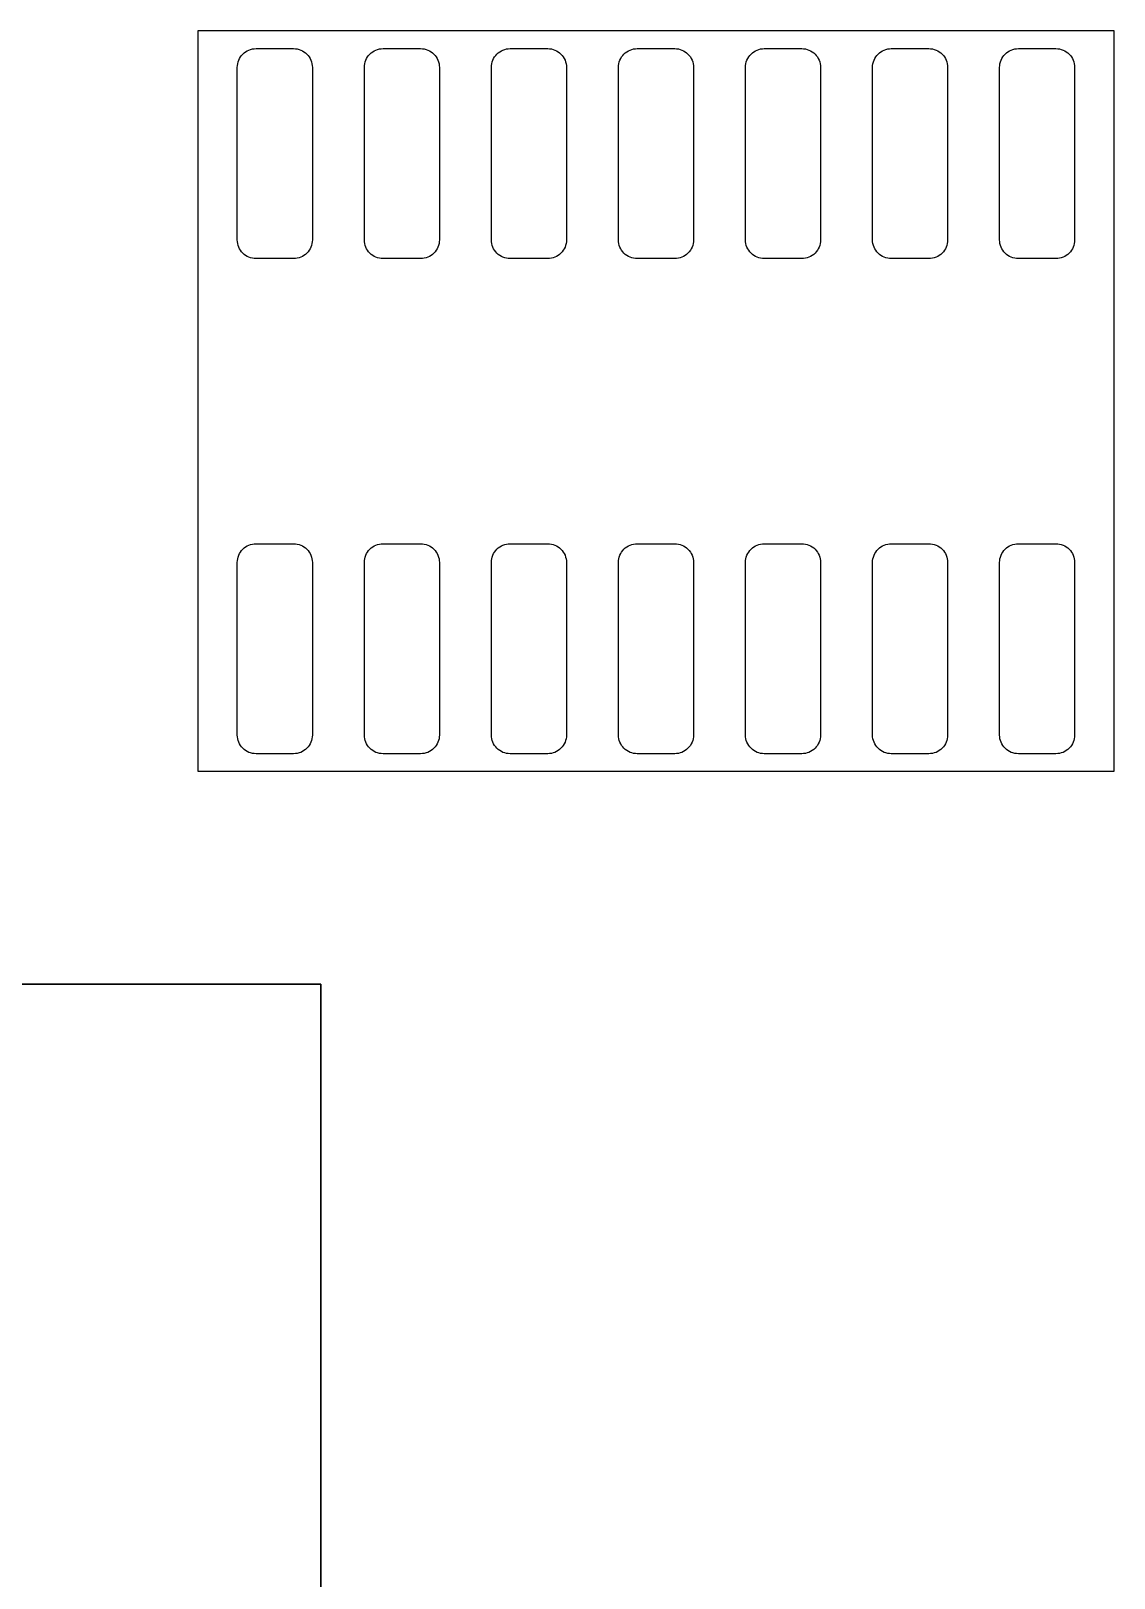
# Model space of a CAD drawing. Extents: x 0 to 143, y 0 to 190.
# Drawn here: x 71.18 to 82, y 33.13 to 48.6 of the extents above; entities that cross this region are included whole.
import ezdxf

# ---------------------------------------------------------------- set-up
doc = ezdxf.new("R2010")
doc.units = 0

msp = doc.modelspace()

# ---------------------------------------------------------------- linework, layer by layer
at = {"layer": 'Layer 1', "color": 7}
for points in [[(72.84466, 48.6025), (72.84466, 41.20348)], [(82.0039, 48.6025), (72.84466, 48.6025)], [(82.0039, 41.20348), (82.0039, 48.6025)], [(72.84466, 41.20348), (82.0039, 41.20348)], [(53.0733, 39.07242), (74.07402, 39.07242)], [(74.07402, 39.07242), (53.0733, 39.07242)], [(74.07402, 39.07242), (74.07402, 17.57132)], [(74.07402, 39.07242), (74.07402, 9.98688)], [(74.07402, 17.57132), (74.07402, 39.07242)]]:
    msp.add_lwpolyline(points, dxfattribs=at)
at = {"layer": 'Layer 1', "color": 16}
for points in [[(73.820782, 48.425208), (73.83907, 48.422414), (73.85685, 48.417842), (73.874376, 48.411746), (73.890886, 48.403872), (73.906634, 48.394474), (73.921366, 48.383552), (73.935082, 48.371106), (73.947528, 48.35739), (73.95845, 48.342658), (73.967848, 48.32691), (73.975722, 48.310146), (73.981818, 48.292874), (73.98639, 48.275094), (73.989184, 48.256806), (73.989946, 48.238518), (73.989946, 46.513604), (73.989184, 46.495062), (73.98639, 46.477028), (73.981818, 46.458994), (73.975722, 46.441722), (73.967848, 46.425212), (73.95845, 46.40921), (73.947528, 46.394478), (73.935082, 46.381016), (73.921366, 46.36857), (73.906634, 46.357648), (73.890886, 46.34825), (73.874376, 46.340376), (73.85685, 46.334026), (73.83907, 46.329708), (73.820782, 46.326914), (73.802494, 46.325898), (73.42759, 46.325898), (73.409048, 46.326914), (73.391014, 46.329708), (73.37298, 46.334026), (73.355708, 46.340376), (73.339198, 46.34825), (73.32345, 46.357648), (73.308464, 46.36857), (73.295002, 46.381016), (73.282556, 46.394478), (73.271634, 46.40921), (73.262236, 46.425212), (73.254362, 46.441722), (73.248012, 46.458994), (73.243694, 46.477028), (73.2409, 46.495062), (73.239884, 46.513604), (73.239884, 48.238518), (73.2409, 48.256806), (73.243694, 48.275094), (73.248012, 48.292874), (73.254362, 48.310146), (73.262236, 48.32691), (73.271634, 48.342658), (73.282556, 48.35739), (73.295002, 48.371106), (73.308464, 48.383552), (73.32345, 48.394474), (73.339198, 48.403872), (73.355708, 48.411746), (73.37298, 48.417842), (73.391014, 48.422414), (73.409048, 48.425208), (73.42759, 48.42597), (73.802494, 48.42597), (73.820782, 48.425208)], [(75.090782, 48.425208), (75.10907, 48.422414), (75.12685, 48.417842), (75.144376, 48.411746), (75.160886, 48.403872), (75.176634, 48.394474), (75.191366, 48.383552), (75.205082, 48.371106), (75.217528, 48.35739), (75.22845, 48.342658), (75.237848, 48.32691), (75.245722, 48.310146), (75.251818, 48.292874), (75.25639, 48.275094), (75.259184, 48.256806), (75.259946, 48.238518), (75.259946, 46.513604), (75.259184, 46.495062), (75.25639, 46.477028), (75.251818, 46.458994), (75.245722, 46.441722), (75.237848, 46.425212), (75.22845, 46.40921), (75.217528, 46.394478), (75.205082, 46.381016), (75.191366, 46.36857), (75.176634, 46.357648), (75.160886, 46.34825), (75.144376, 46.340376), (75.12685, 46.334026), (75.10907, 46.329708), (75.090782, 46.326914), (75.072494, 46.325898), (74.69759, 46.325898), (74.679048, 46.326914), (74.661014, 46.329708), (74.64298, 46.334026), (74.625708, 46.340376), (74.609198, 46.34825), (74.59345, 46.357648), (74.578464, 46.36857), (74.565002, 46.381016), (74.552556, 46.394478), (74.541634, 46.40921), (74.532236, 46.425212), (74.524362, 46.441722), (74.518012, 46.458994), (74.513694, 46.477028), (74.5109, 46.495062), (74.509884, 46.513604), (74.509884, 48.238518), (74.5109, 48.256806), (74.513694, 48.275094), (74.518012, 48.292874), (74.524362, 48.310146), (74.532236, 48.32691), (74.541634, 48.342658), (74.552556, 48.35739), (74.565002, 48.371106), (74.578464, 48.383552), (74.59345, 48.394474), (74.609198, 48.403872), (74.625708, 48.411746), (74.64298, 48.417842), (74.661014, 48.422414), (74.679048, 48.425208), (74.69759, 48.42597), (75.072494, 48.42597), (75.090782, 48.425208)], [(76.360782, 48.425208), (76.37907, 48.422414), (76.39685, 48.417842), (76.414376, 48.411746), (76.430886, 48.403872), (76.446634, 48.394474), (76.461366, 48.383552), (76.475082, 48.371106), (76.487528, 48.35739), (76.49845, 48.342658), (76.507848, 48.32691), (76.515722, 48.310146), (76.521818, 48.292874), (76.52639, 48.275094), (76.529184, 48.256806), (76.529946, 48.238518), (76.529946, 46.513604), (76.529184, 46.495062), (76.52639, 46.477028), (76.521818, 46.458994), (76.515722, 46.441722), (76.507848, 46.425212), (76.49845, 46.40921), (76.487528, 46.394478), (76.475082, 46.381016), (76.461366, 46.36857), (76.446634, 46.357648), (76.430886, 46.34825), (76.414376, 46.340376), (76.39685, 46.334026), (76.37907, 46.329708), (76.360782, 46.326914), (76.342494, 46.325898), (75.96759, 46.325898), (75.949048, 46.326914), (75.931014, 46.329708), (75.91298, 46.334026), (75.895708, 46.340376), (75.879198, 46.34825), (75.86345, 46.357648), (75.848464, 46.36857), (75.835002, 46.381016), (75.822556, 46.394478), (75.811634, 46.40921), (75.802236, 46.425212), (75.794362, 46.441722), (75.788012, 46.458994), (75.783694, 46.477028), (75.7809, 46.495062), (75.779884, 46.513604), (75.779884, 48.238518), (75.7809, 48.256806), (75.783694, 48.275094), (75.788012, 48.292874), (75.794362, 48.310146), (75.802236, 48.32691), (75.811634, 48.342658), (75.822556, 48.35739), (75.835002, 48.371106), (75.848464, 48.383552), (75.86345, 48.394474), (75.879198, 48.403872), (75.895708, 48.411746), (75.91298, 48.417842), (75.931014, 48.422414), (75.949048, 48.425208), (75.96759, 48.42597), (76.342494, 48.42597), (76.360782, 48.425208)], [(77.630782, 48.425208), (77.64907, 48.422414), (77.66685, 48.417842), (77.684376, 48.411746), (77.700886, 48.403872), (77.716634, 48.394474), (77.731366, 48.383552), (77.745082, 48.371106), (77.757528, 48.35739), (77.76845, 48.342658), (77.777848, 48.32691), (77.785722, 48.310146), (77.791818, 48.292874), (77.79639, 48.275094), (77.799184, 48.256806), (77.799946, 48.238518), (77.799946, 46.513604), (77.799184, 46.495062), (77.79639, 46.477028), (77.791818, 46.458994), (77.785722, 46.441722), (77.777848, 46.425212), (77.76845, 46.40921), (77.757528, 46.394478), (77.745082, 46.381016), (77.731366, 46.36857), (77.716634, 46.357648), (77.700886, 46.34825), (77.684376, 46.340376), (77.66685, 46.334026), (77.64907, 46.329708), (77.630782, 46.326914), (77.612494, 46.325898), (77.23759, 46.325898), (77.219048, 46.326914), (77.201014, 46.329708), (77.18298, 46.334026), (77.165708, 46.340376), (77.149198, 46.34825), (77.13345, 46.357648), (77.118464, 46.36857), (77.105002, 46.381016), (77.092556, 46.394478), (77.081634, 46.40921), (77.072236, 46.425212), (77.064362, 46.441722), (77.058012, 46.458994), (77.053694, 46.477028), (77.0509, 46.495062), (77.049884, 46.513604), (77.049884, 48.238518), (77.0509, 48.256806), (77.053694, 48.275094), (77.058012, 48.292874), (77.064362, 48.310146), (77.072236, 48.32691), (77.081634, 48.342658), (77.092556, 48.35739), (77.105002, 48.371106), (77.118464, 48.383552), (77.13345, 48.394474), (77.149198, 48.403872), (77.165708, 48.411746), (77.18298, 48.417842), (77.201014, 48.422414), (77.219048, 48.425208), (77.23759, 48.42597), (77.612494, 48.42597), (77.630782, 48.425208)], [(78.900782, 48.425208), (78.91907, 48.422414), (78.93685, 48.417842), (78.954376, 48.411746), (78.970886, 48.403872), (78.986634, 48.394474), (79.001366, 48.383552), (79.015082, 48.371106), (79.027528, 48.35739), (79.03845, 48.342658), (79.047848, 48.32691), (79.055722, 48.310146), (79.061818, 48.292874), (79.06639, 48.275094), (79.069184, 48.256806), (79.069946, 48.238518), (79.069946, 46.513604), (79.069184, 46.495062), (79.06639, 46.477028), (79.061818, 46.458994), (79.055722, 46.441722), (79.047848, 46.425212), (79.03845, 46.40921), (79.027528, 46.394478), (79.015082, 46.381016), (79.001366, 46.36857), (78.986634, 46.357648), (78.970886, 46.34825), (78.954376, 46.340376), (78.93685, 46.334026), (78.91907, 46.329708), (78.900782, 46.326914), (78.882494, 46.325898), (78.50759, 46.325898), (78.489048, 46.326914), (78.471014, 46.329708), (78.45298, 46.334026), (78.435708, 46.340376), (78.419198, 46.34825), (78.40345, 46.357648), (78.388464, 46.36857), (78.375002, 46.381016), (78.362556, 46.394478), (78.351634, 46.40921), (78.342236, 46.425212), (78.334362, 46.441722), (78.328012, 46.458994), (78.323694, 46.477028), (78.3209, 46.495062), (78.319884, 46.513604), (78.319884, 48.238518), (78.3209, 48.256806), (78.323694, 48.275094), (78.328012, 48.292874), (78.334362, 48.310146), (78.342236, 48.32691), (78.351634, 48.342658), (78.362556, 48.35739), (78.375002, 48.371106), (78.388464, 48.383552), (78.40345, 48.394474), (78.419198, 48.403872), (78.435708, 48.411746), (78.45298, 48.417842), (78.471014, 48.422414), (78.489048, 48.425208), (78.50759, 48.42597), (78.882494, 48.42597), (78.900782, 48.425208)], [(80.170782, 48.425208), (80.18907, 48.422414), (80.20685, 48.417842), (80.224376, 48.411746), (80.240886, 48.403872), (80.256634, 48.394474), (80.271366, 48.383552), (80.285082, 48.371106), (80.297528, 48.35739), (80.30845, 48.342658), (80.317848, 48.32691), (80.325722, 48.310146), (80.331818, 48.292874), (80.33639, 48.275094), (80.339184, 48.256806), (80.339946, 48.238518), (80.339946, 46.513604), (80.339184, 46.495062), (80.33639, 46.477028), (80.331818, 46.458994), (80.325722, 46.441722), (80.317848, 46.425212), (80.30845, 46.40921), (80.297528, 46.394478), (80.285082, 46.381016), (80.271366, 46.36857), (80.256634, 46.357648), (80.240886, 46.34825), (80.224376, 46.340376), (80.20685, 46.334026), (80.18907, 46.329708), (80.170782, 46.326914), (80.152494, 46.325898), (79.77759, 46.325898), (79.759048, 46.326914), (79.741014, 46.329708), (79.72298, 46.334026), (79.705708, 46.340376), (79.689198, 46.34825), (79.67345, 46.357648), (79.658464, 46.36857), (79.645002, 46.381016), (79.632556, 46.394478), (79.621634, 46.40921), (79.612236, 46.425212), (79.604362, 46.441722), (79.598012, 46.458994), (79.593694, 46.477028), (79.5909, 46.495062), (79.589884, 46.513604), (79.589884, 48.238518), (79.5909, 48.256806), (79.593694, 48.275094), (79.598012, 48.292874), (79.604362, 48.310146), (79.612236, 48.32691), (79.621634, 48.342658), (79.632556, 48.35739), (79.645002, 48.371106), (79.658464, 48.383552), (79.67345, 48.394474), (79.689198, 48.403872), (79.705708, 48.411746), (79.72298, 48.417842), (79.741014, 48.422414), (79.759048, 48.425208), (79.77759, 48.42597), (80.152494, 48.42597), (80.170782, 48.425208)], [(81.440782, 48.425208), (81.45907, 48.422414), (81.47685, 48.417842), (81.494376, 48.411746), (81.510886, 48.403872), (81.526634, 48.394474), (81.541366, 48.383552), (81.555082, 48.371106), (81.567528, 48.35739), (81.57845, 48.342658), (81.587848, 48.32691), (81.595722, 48.310146), (81.601818, 48.292874), (81.60639, 48.275094), (81.609184, 48.256806), (81.609946, 48.238518), (81.609946, 46.513604), (81.609184, 46.495062), (81.60639, 46.477028), (81.601818, 46.458994), (81.595722, 46.441722), (81.587848, 46.425212), (81.57845, 46.40921), (81.567528, 46.394478), (81.555082, 46.381016), (81.541366, 46.36857), (81.526634, 46.357648), (81.510886, 46.34825), (81.494376, 46.340376), (81.47685, 46.334026), (81.45907, 46.329708), (81.440782, 46.326914), (81.422494, 46.325898), (81.04759, 46.325898), (81.029048, 46.326914), (81.011014, 46.329708), (80.99298, 46.334026), (80.975708, 46.340376), (80.959198, 46.34825), (80.94345, 46.357648), (80.928464, 46.36857), (80.915002, 46.381016), (80.902556, 46.394478), (80.891634, 46.40921), (80.882236, 46.425212), (80.874362, 46.441722), (80.868012, 46.458994), (80.863694, 46.477028), (80.8609, 46.495062), (80.859884, 46.513604), (80.859884, 48.238518), (80.8609, 48.256806), (80.863694, 48.275094), (80.868012, 48.292874), (80.874362, 48.310146), (80.882236, 48.32691), (80.891634, 48.342658), (80.902556, 48.35739), (80.915002, 48.371106), (80.928464, 48.383552), (80.94345, 48.394474), (80.959198, 48.403872), (80.975708, 48.411746), (80.99298, 48.417842), (81.011014, 48.422414), (81.029048, 48.425208), (81.04759, 48.42597), (81.422494, 48.42597), (81.440782, 48.425208)], [(73.820782, 43.475002), (73.83907, 43.472462), (73.85685, 43.46789), (73.874376, 43.461794), (73.890886, 43.45392), (73.906634, 43.444522), (73.921366, 43.433346), (73.935082, 43.421154), (73.947528, 43.407438), (73.95845, 43.392706), (73.967848, 43.376958), (73.975722, 43.360194), (73.981818, 43.342922), (73.98639, 43.325142), (73.989184, 43.306854), (73.989946, 43.288566), (73.989946, 41.563398), (73.989184, 41.54511), (73.98639, 41.526822), (73.981818, 41.509042), (73.975722, 41.49177), (73.967848, 41.475006), (73.95845, 41.459258), (73.947528, 41.444526), (73.935082, 41.43081), (73.921366, 41.418618), (73.906634, 41.407696), (73.890886, 41.398044), (73.874376, 41.39017), (73.85685, 41.384074), (73.83907, 41.379502), (73.820782, 41.376962), (73.802494, 41.375946), (73.42759, 41.375946), (73.409048, 41.376962), (73.391014, 41.379502), (73.37298, 41.384074), (73.355708, 41.39017), (73.339198, 41.398044), (73.32345, 41.407696), (73.308464, 41.418618), (73.295002, 41.43081), (73.282556, 41.444526), (73.271634, 41.459258), (73.262236, 41.475006), (73.254362, 41.49177), (73.248012, 41.509042), (73.243694, 41.526822), (73.2409, 41.54511), (73.239884, 41.563398), (73.239884, 43.288566), (73.2409, 43.306854), (73.243694, 43.325142), (73.248012, 43.342922), (73.254362, 43.360194), (73.262236, 43.376958), (73.271634, 43.392706), (73.282556, 43.407438), (73.295002, 43.421154), (73.308464, 43.433346), (73.32345, 43.444522), (73.339198, 43.45392), (73.355708, 43.461794), (73.37298, 43.46789), (73.391014, 43.472462), (73.409048, 43.475002), (73.42759, 43.476018), (73.802494, 43.476018), (73.820782, 43.475002)], [(75.090782, 43.475002), (75.10907, 43.472462), (75.12685, 43.46789), (75.144376, 43.461794), (75.160886, 43.45392), (75.176634, 43.444522), (75.191366, 43.433346), (75.205082, 43.421154), (75.217528, 43.407438), (75.22845, 43.392706), (75.237848, 43.376958), (75.245722, 43.360194), (75.251818, 43.342922), (75.25639, 43.325142), (75.259184, 43.306854), (75.259946, 43.288566), (75.259946, 41.563398), (75.259184, 41.54511), (75.25639, 41.526822), (75.251818, 41.509042), (75.245722, 41.49177), (75.237848, 41.475006), (75.22845, 41.459258), (75.217528, 41.444526), (75.205082, 41.43081), (75.191366, 41.418618), (75.176634, 41.407696), (75.160886, 41.398044), (75.144376, 41.39017), (75.12685, 41.384074), (75.10907, 41.379502), (75.090782, 41.376962), (75.072494, 41.375946), (74.69759, 41.375946), (74.679048, 41.376962), (74.661014, 41.379502), (74.64298, 41.384074), (74.625708, 41.39017), (74.609198, 41.398044), (74.59345, 41.407696), (74.578464, 41.418618), (74.565002, 41.43081), (74.552556, 41.444526), (74.541634, 41.459258), (74.532236, 41.475006), (74.524362, 41.49177), (74.518012, 41.509042), (74.513694, 41.526822), (74.5109, 41.54511), (74.509884, 41.563398), (74.509884, 43.288566), (74.5109, 43.306854), (74.513694, 43.325142), (74.518012, 43.342922), (74.524362, 43.360194), (74.532236, 43.376958), (74.541634, 43.392706), (74.552556, 43.407438), (74.565002, 43.421154), (74.578464, 43.433346), (74.59345, 43.444522), (74.609198, 43.45392), (74.625708, 43.461794), (74.64298, 43.46789), (74.661014, 43.472462), (74.679048, 43.475002), (74.69759, 43.476018), (75.072494, 43.476018), (75.090782, 43.475002)], [(76.360782, 43.475002), (76.37907, 43.472462), (76.39685, 43.46789), (76.414376, 43.461794), (76.430886, 43.45392), (76.446634, 43.444522), (76.461366, 43.433346), (76.475082, 43.421154), (76.487528, 43.407438), (76.49845, 43.392706), (76.507848, 43.376958), (76.515722, 43.360194), (76.521818, 43.342922), (76.52639, 43.325142), (76.529184, 43.306854), (76.529946, 43.288566), (76.529946, 41.563398), (76.529184, 41.54511), (76.52639, 41.526822), (76.521818, 41.509042), (76.515722, 41.49177), (76.507848, 41.475006), (76.49845, 41.459258), (76.487528, 41.444526), (76.475082, 41.43081), (76.461366, 41.418618), (76.446634, 41.407696), (76.430886, 41.398044), (76.414376, 41.39017), (76.39685, 41.384074), (76.37907, 41.379502), (76.360782, 41.376962), (76.342494, 41.375946), (75.96759, 41.375946), (75.949048, 41.376962), (75.931014, 41.379502), (75.91298, 41.384074), (75.895708, 41.39017), (75.879198, 41.398044), (75.86345, 41.407696), (75.848464, 41.418618), (75.835002, 41.43081), (75.822556, 41.444526), (75.811634, 41.459258), (75.802236, 41.475006), (75.794362, 41.49177), (75.788012, 41.509042), (75.783694, 41.526822), (75.7809, 41.54511), (75.779884, 41.563398), (75.779884, 43.288566), (75.7809, 43.306854), (75.783694, 43.325142), (75.788012, 43.342922), (75.794362, 43.360194), (75.802236, 43.376958), (75.811634, 43.392706), (75.822556, 43.407438), (75.835002, 43.421154), (75.848464, 43.433346), (75.86345, 43.444522), (75.879198, 43.45392), (75.895708, 43.461794), (75.91298, 43.46789), (75.931014, 43.472462), (75.949048, 43.475002), (75.96759, 43.476018), (76.342494, 43.476018), (76.360782, 43.475002)], [(77.630782, 43.475002), (77.64907, 43.472462), (77.66685, 43.46789), (77.684376, 43.461794), (77.700886, 43.45392), (77.716634, 43.444522), (77.731366, 43.433346), (77.745082, 43.421154), (77.757528, 43.407438), (77.76845, 43.392706), (77.777848, 43.376958), (77.785722, 43.360194), (77.791818, 43.342922), (77.79639, 43.325142), (77.799184, 43.306854), (77.799946, 43.288566), (77.799946, 41.563398), (77.799184, 41.54511), (77.79639, 41.526822), (77.791818, 41.509042), (77.785722, 41.49177), (77.777848, 41.475006), (77.76845, 41.459258), (77.757528, 41.444526), (77.745082, 41.43081), (77.731366, 41.418618), (77.716634, 41.407696), (77.700886, 41.398044), (77.684376, 41.39017), (77.66685, 41.384074), (77.64907, 41.379502), (77.630782, 41.376962), (77.612494, 41.375946), (77.23759, 41.375946), (77.219048, 41.376962), (77.201014, 41.379502), (77.18298, 41.384074), (77.165708, 41.39017), (77.149198, 41.398044), (77.13345, 41.407696), (77.118464, 41.418618), (77.105002, 41.43081), (77.092556, 41.444526), (77.081634, 41.459258), (77.072236, 41.475006), (77.064362, 41.49177), (77.058012, 41.509042), (77.053694, 41.526822), (77.0509, 41.54511), (77.049884, 41.563398), (77.049884, 43.288566), (77.0509, 43.306854), (77.053694, 43.325142), (77.058012, 43.342922), (77.064362, 43.360194), (77.072236, 43.376958), (77.081634, 43.392706), (77.092556, 43.407438), (77.105002, 43.421154), (77.118464, 43.433346), (77.13345, 43.444522), (77.149198, 43.45392), (77.165708, 43.461794), (77.18298, 43.46789), (77.201014, 43.472462), (77.219048, 43.475002), (77.23759, 43.476018), (77.612494, 43.476018), (77.630782, 43.475002)], [(78.900782, 43.475002), (78.91907, 43.472462), (78.93685, 43.46789), (78.954376, 43.461794), (78.970886, 43.45392), (78.986634, 43.444522), (79.001366, 43.433346), (79.015082, 43.421154), (79.027528, 43.407438), (79.03845, 43.392706), (79.047848, 43.376958), (79.055722, 43.360194), (79.061818, 43.342922), (79.06639, 43.325142), (79.069184, 43.306854), (79.069946, 43.288566), (79.069946, 41.563398), (79.069184, 41.54511), (79.06639, 41.526822), (79.061818, 41.509042), (79.055722, 41.49177), (79.047848, 41.475006), (79.03845, 41.459258), (79.027528, 41.444526), (79.015082, 41.43081), (79.001366, 41.418618), (78.986634, 41.407696), (78.970886, 41.398044), (78.954376, 41.39017), (78.93685, 41.384074), (78.91907, 41.379502), (78.900782, 41.376962), (78.882494, 41.375946), (78.50759, 41.375946), (78.489048, 41.376962), (78.471014, 41.379502), (78.45298, 41.384074), (78.435708, 41.39017), (78.419198, 41.398044), (78.40345, 41.407696), (78.388464, 41.418618), (78.375002, 41.43081), (78.362556, 41.444526), (78.351634, 41.459258), (78.342236, 41.475006), (78.334362, 41.49177), (78.328012, 41.509042), (78.323694, 41.526822), (78.3209, 41.54511), (78.319884, 41.563398), (78.319884, 43.288566), (78.3209, 43.306854), (78.323694, 43.325142), (78.328012, 43.342922), (78.334362, 43.360194), (78.342236, 43.376958), (78.351634, 43.392706), (78.362556, 43.407438), (78.375002, 43.421154), (78.388464, 43.433346), (78.40345, 43.444522), (78.419198, 43.45392), (78.435708, 43.461794), (78.45298, 43.46789), (78.471014, 43.472462), (78.489048, 43.475002), (78.50759, 43.476018), (78.882494, 43.476018), (78.900782, 43.475002)], [(80.170782, 43.475002), (80.18907, 43.472462), (80.20685, 43.46789), (80.224376, 43.461794), (80.240886, 43.45392), (80.256634, 43.444522), (80.271366, 43.433346), (80.285082, 43.421154), (80.297528, 43.407438), (80.30845, 43.392706), (80.317848, 43.376958), (80.325722, 43.360194), (80.331818, 43.342922), (80.33639, 43.325142), (80.339184, 43.306854), (80.339946, 43.288566), (80.339946, 41.563398), (80.339184, 41.54511), (80.33639, 41.526822), (80.331818, 41.509042), (80.325722, 41.49177), (80.317848, 41.475006), (80.30845, 41.459258), (80.297528, 41.444526), (80.285082, 41.43081), (80.271366, 41.418618), (80.256634, 41.407696), (80.240886, 41.398044), (80.224376, 41.39017), (80.20685, 41.384074), (80.18907, 41.379502), (80.170782, 41.376962), (80.152494, 41.375946), (79.77759, 41.375946), (79.759048, 41.376962), (79.741014, 41.379502), (79.72298, 41.384074), (79.705708, 41.39017), (79.689198, 41.398044), (79.67345, 41.407696), (79.658464, 41.418618), (79.645002, 41.43081), (79.632556, 41.444526), (79.621634, 41.459258), (79.612236, 41.475006), (79.604362, 41.49177), (79.598012, 41.509042), (79.593694, 41.526822), (79.5909, 41.54511), (79.589884, 41.563398), (79.589884, 43.288566), (79.5909, 43.306854), (79.593694, 43.325142), (79.598012, 43.342922), (79.604362, 43.360194), (79.612236, 43.376958), (79.621634, 43.392706), (79.632556, 43.407438), (79.645002, 43.421154), (79.658464, 43.433346), (79.67345, 43.444522), (79.689198, 43.45392), (79.705708, 43.461794), (79.72298, 43.46789), (79.741014, 43.472462), (79.759048, 43.475002), (79.77759, 43.476018), (80.152494, 43.476018), (80.170782, 43.475002)], [(81.440782, 43.475002), (81.45907, 43.472462), (81.47685, 43.46789), (81.494376, 43.461794), (81.510886, 43.45392), (81.526634, 43.444522), (81.541366, 43.433346), (81.555082, 43.421154), (81.567528, 43.407438), (81.57845, 43.392706), (81.587848, 43.376958), (81.595722, 43.360194), (81.601818, 43.342922), (81.60639, 43.325142), (81.609184, 43.306854), (81.609946, 43.288566), (81.609946, 41.563398), (81.609184, 41.54511), (81.60639, 41.526822), (81.601818, 41.509042), (81.595722, 41.49177), (81.587848, 41.475006), (81.57845, 41.459258), (81.567528, 41.444526), (81.555082, 41.43081), (81.541366, 41.418618), (81.526634, 41.407696), (81.510886, 41.398044), (81.494376, 41.39017), (81.47685, 41.384074), (81.45907, 41.379502), (81.440782, 41.376962), (81.422494, 41.375946), (81.04759, 41.375946), (81.029048, 41.376962), (81.011014, 41.379502), (80.99298, 41.384074), (80.975708, 41.39017), (80.959198, 41.398044), (80.94345, 41.407696), (80.928464, 41.418618), (80.915002, 41.43081), (80.902556, 41.444526), (80.891634, 41.459258), (80.882236, 41.475006), (80.874362, 41.49177), (80.868012, 41.509042), (80.863694, 41.526822), (80.8609, 41.54511), (80.859884, 41.563398), (80.859884, 43.288566), (80.8609, 43.306854), (80.863694, 43.325142), (80.868012, 43.342922), (80.874362, 43.360194), (80.882236, 43.376958), (80.891634, 43.392706), (80.902556, 43.407438), (80.915002, 43.421154), (80.928464, 43.433346), (80.94345, 43.444522), (80.959198, 43.45392), (80.975708, 43.461794), (80.99298, 43.46789), (81.011014, 43.472462), (81.029048, 43.475002), (81.04759, 43.476018), (81.422494, 43.476018), (81.440782, 43.475002)]]:
    msp.add_lwpolyline(points, close=True, dxfattribs=at)

doc.saveas('drawing.dxf')
